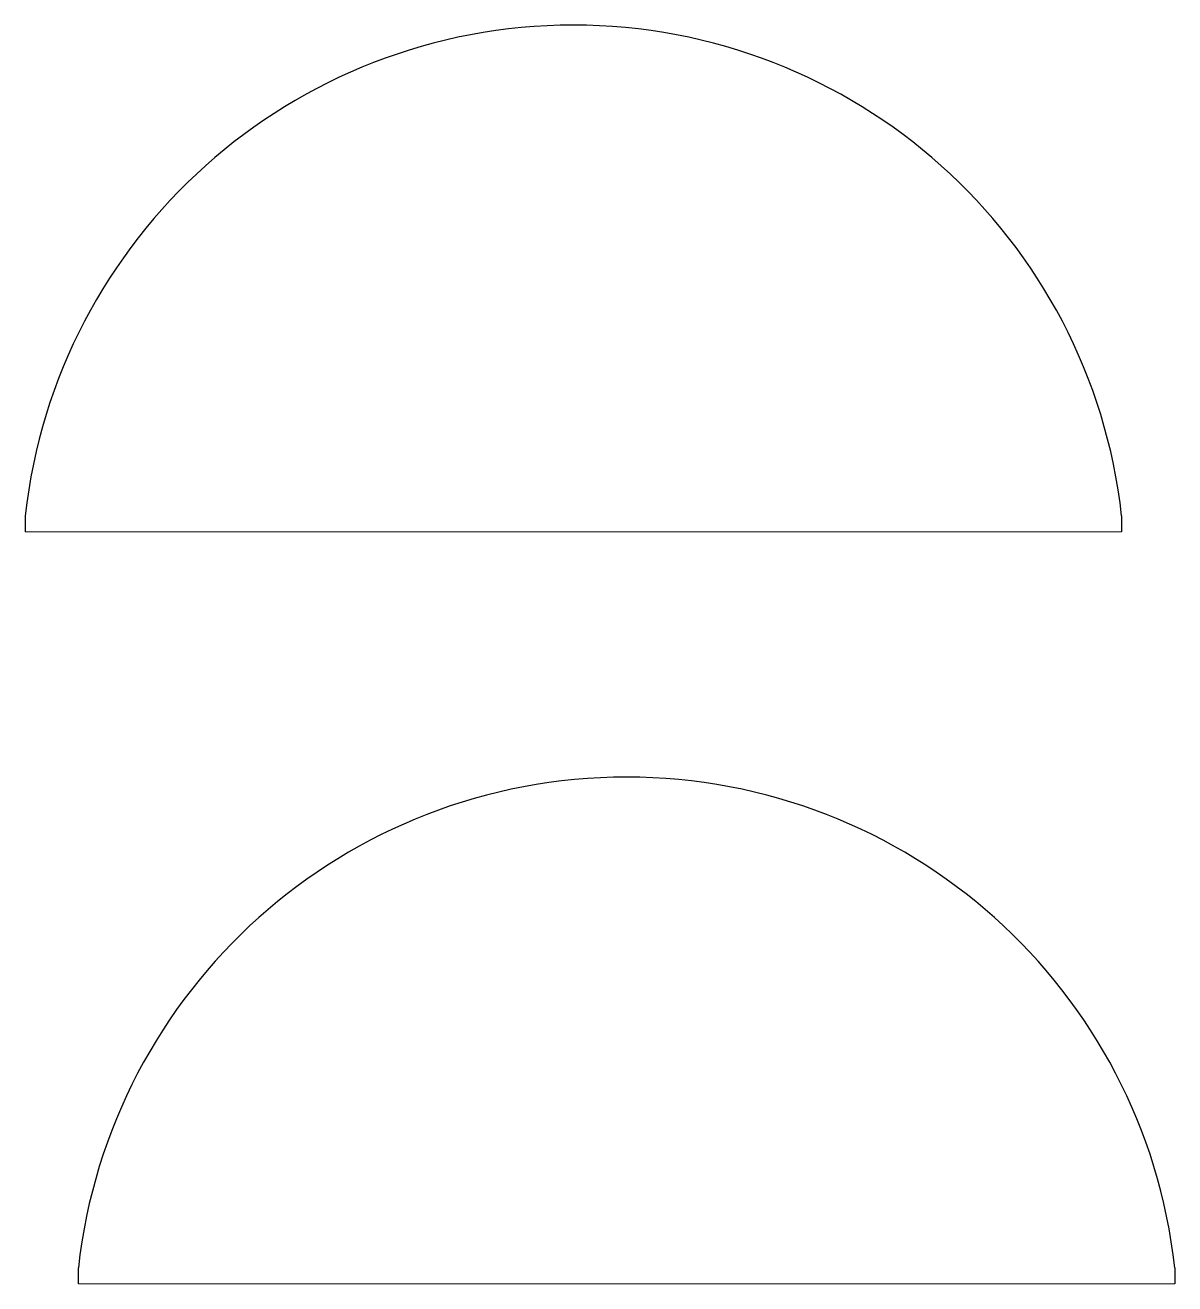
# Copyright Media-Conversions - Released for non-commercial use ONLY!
# Model space of a CAD drawing. Header units: inches. Extents: x 30.36 to 35.47, y 11.32 to 16.92.
import ezdxf

# ---------------------------------------------------------------- set-up
doc = ezdxf.new("R2010")
doc.units = ezdxf.units.IN
doc.header["$MEASUREMENT"] = 0
doc.layers.add('VISIBLE', color=7, linetype='Continuous', lineweight=0)

msp = doc.modelspace()

# ---------------------------------------------------------------- linework, layer by layer
for points in [[(30.3572, 14.7343), (30.3572, 14.6627)], [(35.2322, 14.7343), (35.2322, 14.6627)], [(30.5937, 11.3197), (30.5937, 11.3913)], [(35.4687, 11.3913), (35.4687, 11.3197)]]:
    msp.add_lwpolyline(points)
for centre in [(32.7947, 14.4629), (33.0312, 11.1199)]:
    msp.add_arc(centre, 2.4526, 6.353, 173.647)
at = {"layer": 'VISIBLE'}
for p, q in [((30.3572, 14.6627), (35.2322, 14.6627)), ((30.5937, 11.3197), (35.4687, 11.3197))]:
    msp.add_line(p, q, dxfattribs=at)

doc.saveas('drawing.dxf')
